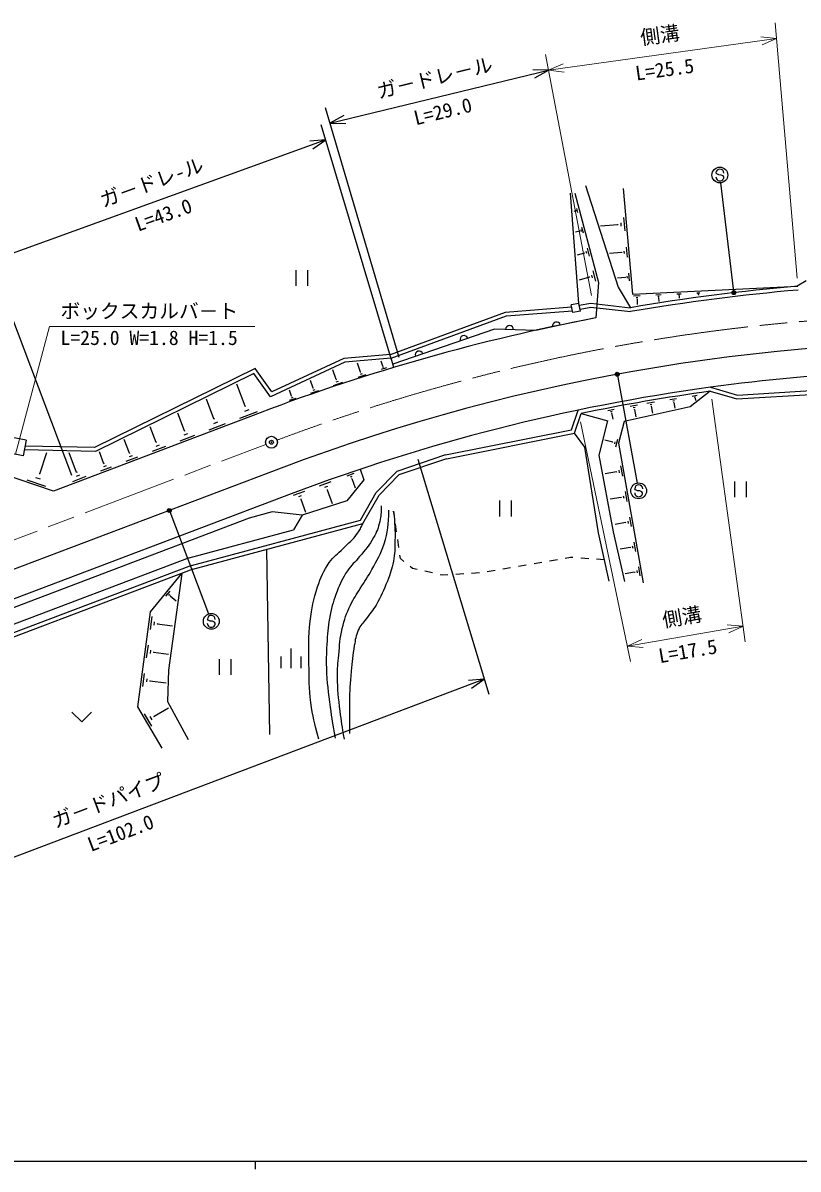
# Model space of a CAD drawing. Units: millimetres, scale not verified. Extents: x 0 to 700000, y -47500 to 447500.
# Drawn here: x 138572 to 236750, y 204000 to 349077 of the extents above; entities that cross this region are included whole.
import ezdxf
from ezdxf.enums import TextEntityAlignment as Align

# ---------------------------------------------------------------- set-up
doc = ezdxf.new("R2010")
doc.units = ezdxf.units.MM
doc.header["$LTSCALE"] = 1000
doc.header["$PDMODE"] = 32
doc.header["$PDSIZE"] = 500
doc.linetypes.add('CHAIN', pattern=[18.5, 12, -1.5, 3.5, -1.5])
for name, color, linetype, lineweight in [('M-STR-HTXT', 7, 'Continuous', 13), ('M-STR-STRC', 7, 'Continuous', 25), ('M-TTL-BAND', 7, 'Continuous', 25), ('S-TTL', 7, 'Continuous', 25)]:
    doc.layers.add(name, color=color, linetype=linetype, lineweight=lineweight)
doc.styles.add('@ＭＳ ゴシック', font='')
doc.styles.add('ＭＳ ゴシック', font='')
doc.styles.get('@ＭＳ ゴシック').set_extended_font_data('@MS Gothic')
doc.styles.get('ＭＳ ゴシック').set_extended_font_data('MS Gothic')

msp = doc.modelspace()

# ---------------------------------------------------------------- linework, layer by layer
at = {"layer": 'M-STR-HTXT'}
for p, q in [((236643, 316758), (233857, 349077)), ((205149, 343104), (234029, 347085)), ((234029, 347085), (232045, 347334)), ((232186, 346308), (234029, 347085)), ((210576, 314576), (204775, 345069)), ((206992, 343880), (205149, 343104)), ((205149, 343104), (207134, 342855)), ((141960, 310641), (137627, 294478)), ((141960, 310641), (167960, 310641)), ((230050, 270740), (225846, 301473)), ((215534, 268234), (209190, 298597)), ((229779, 272722), (227787, 272903)), ((229779, 272722), (215125, 270192)), ((227964, 271883), (229779, 272722)), ((216941, 271031), (215125, 270192)), ((215125, 270192), (217117, 270010))]:
    msp.add_line(p, q, dxfattribs=at)
at = {"layer": 'M-STR-STRC'}
for p, q in [((177460, 336392), (205149, 343104)), ((205149, 343104), (203150, 343152)), ((203394, 342146), (205149, 343104)), ((186238, 306724), (176893, 338310)), ((179216, 337350), (177460, 336392)), ((185275, 306438), (176349, 336179)), ((177460, 336392), (179460, 336344)), ((176923, 334264), (134506, 318901)), ((176923, 334264), (174931, 334093)), ((175283, 333119), (176923, 334264)), ((226451, 329967), (226351, 330085)), ((226696, 329828), (226451, 329967)), ((226996, 329825), (226696, 329828)), ((227242, 329713), (226996, 329825)), ((227347, 329577), (227242, 329713)), ((228595, 315080), (226964, 328833)), ((144777, 291778), (133798, 320772)), ((213867, 304460), (216381, 290840)), ((188593, 293860), (197579, 264117)), ((216167, 289997), (216068, 290115)), ((216412, 289857), (216167, 289997)), ((216713, 289855), (216412, 289857)), ((216958, 289743), (216713, 289855)), ((217064, 289607), (216958, 289743)), ((157169, 287221), (162073, 274268)), ((162032, 273473), (161933, 273591)), ((162277, 273334), (162032, 273473)), ((162578, 273332), (162277, 273334)), ((162823, 273220), (162578, 273332)), ((162929, 273084), (162823, 273220)), ((197000, 266032), (103538, 230642)), ((197000, 266032), (195010, 265831)), ((195377, 264863), (197000, 266032))]:
    msp.add_line(p, q, dxfattribs=at)
for centre, radius in [((226846, 329826), 1000), ((228612, 314931), 150), ((228612, 314931), 120), ((228612, 314931), 90), ((228612, 314931), 60), ((228612, 314931), 30), ((213840, 304607), 150), ((213840, 304607), 120), ((213840, 304607), 90), ((213840, 304607), 60), ((213840, 304607), 30), ((216563, 289856), 1000), ((157116, 287361), 150), ((157116, 287361), 120), ((157116, 287361), 90), ((157116, 287361), 60), ((157116, 287361), 30), ((162428, 273333), 1000)]:
    msp.add_circle(centre, radius, dxfattribs=at)
for centre, start, end in [((226847, 329581), 179.55488, 359.55488), ((226851, 330081), 359.55488, 179.55488), ((216568, 290111), 359.55488, 179.55488), ((216564, 289611), 179.55488, 359.55488), ((162429, 273087), 179.55488, 359.55488), ((162433, 273587), 359.55488, 179.55488)]:
    msp.add_arc(centre, 500, start, end, dxfattribs=at)
for p in [(228612, 314931), (213840, 304607), (157116, 287361)]:
    msp.add_point(p, dxfattribs=at)
at = {"layer": 'M-TTL-BAND', "color": 2, "linetype": 'CHAIN', "lineweight": 13}
msp.add_line((77233, 260855), (169351, 295736), dxfattribs=at)
at = {"layer": 'M-TTL-BAND'}
for p, q in [((40000, 205000), (579000, 205000)), ((168000, 205000), (168000, 204000))]:
    msp.add_line(p, q, dxfattribs=at)
at = {"layer": 'M-TTL-BAND', "color": 2, "linetype": 'CHAIN', "lineweight": 13}
msp.add_arc((258582, 62202), 250000, 87.99309, 110.56756, dxfattribs=at)
at = {"layer": 'S-TTL'}
for p, q in [((209813, 328496), (213979, 315638)), ((214614, 328102), (215793, 314760)), ((208995, 313581), (207923, 327549)), ((208488, 327543), (211463, 316222)), ((208561, 325275), (208348, 325219)), ((208565, 325259), (208557, 325290)), ((208701, 325246), (208669, 325369)), ((208874, 325093), (208744, 325587)), ((213928, 323533), (211740, 323340)), ((213933, 323481), (213923, 323585)), ((214362, 323362), (214326, 323778)), ((214834, 322775), (214687, 324439)), ((209102, 322728), (208551, 322583)), ((209108, 322705), (209096, 322751)), ((209310, 322684), (209262, 322868)), ((209566, 322457), (209373, 323192)), ((215129, 319428), (215016, 320709)), ((209695, 319938), (208772, 319696)), ((209703, 319907), (209686, 319969)), ((209977, 319879), (209911, 320128)), ((210325, 319570), (210062, 320568)), ((214432, 320012), (212863, 319874)), ((214436, 319972), (214429, 320052)), ((214767, 319880), (214738, 320201)), ((173134, 317791), (173134, 315791)), ((174634, 317791), (174634, 315791)), ((210343, 316883), (209015, 316534)), ((210354, 316842), (210333, 316923)), ((210707, 316806), (210623, 317128)), ((211155, 316408), (210817, 317695)), ((214882, 316872), (213864, 316782)), ((214885, 316842), (214879, 316901)), ((215127, 316775), (215106, 317010)), ((215393, 316444), (215310, 317382)), ((237782, 316420), (236619, 315752)), ((211463, 316222), (211117, 311727)), ((213979, 315638), (215532, 313034)), ((215793, 314760), (236729, 315762)), ((223909, 314898), (224319, 314918)), ((208995, 313581), (208014, 313385)), ((208210, 312405), (208014, 313385)), ((209190, 312600), (208995, 313581)), ((209044, 313336), (210496, 313625)), ((210496, 313625), (215532, 313034)), ((215914, 314516), (216745, 314556)), ((216236, 314323), (216444, 314333)), ((216324, 314119), (216376, 314122)), ((216350, 314120), (216383, 313417)), ((218721, 314650), (219404, 314683)), ((218985, 314492), (219156, 314500)), ((219057, 314324), (219100, 314326)), ((219079, 314325), (219102, 313836)), ((221384, 314778), (221926, 314803)), ((221594, 314652), (221729, 314658)), ((221651, 314519), (221685, 314520)), ((221668, 314519), (221682, 314234)), ((224068, 314803), (224170, 314808)), ((224111, 314703), (224137, 314704)), ((224124, 314704), (224128, 314609)), ((185109, 307122), (199708, 312486)), ((185218, 306629), (199816, 311993)), ((199708, 312486), (208063, 313142)), ((199816, 311993), (208161, 312648)), ((209190, 312600), (208210, 312405)), ((209142, 312845), (210517, 313119)), ((210517, 313119), (215545, 312529)), ((206634, 310833), (203517, 310161)), ((211117, 311727), (206634, 310833)), ((198287, 310326), (185439, 305892)), ((203517, 310161), (198287, 310326)), ((179357, 306130), (169949, 301739)), ((179226, 306621), (170113, 302367)), ((185109, 307122), (179226, 306621)), ((185218, 306629), (179357, 306130)), ((184152, 305647), (183940, 306277)), ((185563, 305480), (185218, 306629)), ((167973, 305343), (147646, 295315)), ((167814, 304707), (147757, 294813)), ((169949, 301739), (167814, 304707)), ((170113, 302367), (167973, 305343)), ((178251, 303933), (177841, 305149)), ((181321, 304872), (180934, 306021)), ((181530, 304664), (181280, 304580)), ((181352, 304882), (181290, 304861)), ((184607, 305422), (183927, 305192)), ((184294, 305506), (184124, 305448)), ((184173, 305654), (184131, 305640)), ((166706, 300559), (165646, 303360)), ((175332, 302855), (175005, 303825)), ((179033, 303545), (177863, 303150)), ((178496, 303689), (178203, 303591)), ((178287, 303945), (178214, 303920)), ((181990, 304540), (180989, 304203)), ((172572, 301836), (172324, 302573)), ((172598, 301845), (172546, 301827)), ((176000, 302523), (175000, 302187)), ((175541, 302647), (175291, 302563)), ((175363, 302865), (175301, 302844)), ((225606, 302449), (223067, 300475)), ((223327, 301844), (223972, 301944)), ((225606, 302449), (229004, 301476)), ((225642, 302959), (229059, 301980)), ((229004, 301476), (239102, 302090)), ((229059, 301980), (239027, 302586)), ((162774, 298959), (161823, 301474)), ((166776, 300586), (166636, 300533)), ((173133, 301558), (172294, 301275)), ((172748, 301662), (172538, 301591)), ((223067, 300475), (214733, 298633)), ((215463, 300555), (216431, 300738)), ((215872, 300382), (216114, 300427)), ((217612, 300962), (218554, 301107)), ((218002, 300781), (218237, 300817)), ((218127, 300559), (218185, 300568)), ((218156, 300564), (218293, 299675)), ((220516, 301410), (221364, 301541)), ((220867, 301247), (221079, 301280)), ((220979, 301047), (221032, 301056)), ((221005, 301051), (221121, 300300)), ((223594, 301720), (223755, 301745)), ((223679, 301569), (223719, 301575)), ((223699, 301572), (223745, 301278)), ((168636, 299742), (142450, 289827)), ((159028, 297435), (158180, 299677)), ((162839, 298983), (162710, 298935)), ((168258, 299860), (166006, 299008)), ((167200, 300103), (166638, 299890)), ((208038, 297579), (208884, 300065)), ((208419, 297146), (209265, 299634)), ((209265, 299634), (212647, 298695)), ((212663, 300024), (213455, 300174)), ((212998, 299882), (213195, 299920)), ((213109, 299699), (213159, 299708)), ((213134, 299703), (213282, 298920)), ((216008, 300157), (216069, 300168)), ((216039, 300163), (216218, 299217)), ((155459, 295982), (154709, 297965)), ((159087, 297457), (158970, 297412)), ((164190, 298321), (162136, 297543)), ((163226, 298543), (162712, 298348)), ((192090, 294386), (208038, 297579)), ((211567, 294369), (212647, 298695)), ((214733, 298633), (214022, 295887)), ((138985, 296254), (137020, 296630)), ((138985, 296254), (138609, 294290)), ((152059, 294598), (151403, 296333)), ((155512, 296002), (155407, 295962)), ((160315, 296854), (158448, 296148)), ((159438, 297056), (158972, 296880)), ((192220, 293902), (208419, 297146)), ((209735, 295390), (208419, 297146)), ((213270, 295993), (212293, 296246)), ((213278, 296023), (213262, 295962)), ((213546, 296052), (213482, 295808)), ((213885, 296355), (213632, 295378)), ((138609, 294290), (136644, 294666)), ((147757, 294813), (138749, 295023)), ((147646, 295315), (138844, 295521)), ((140699, 291999), (141611, 294717)), ((145371, 292186), (144435, 294658)), ((148820, 293279), (148252, 294779)), ((152107, 294616), (152012, 294580)), ((156623, 295457), (154935, 294819)), ((155830, 295640), (155408, 295480)), ((211466, 284537), (209735, 295390)), ((214022, 295887), (217123, 278216)), ((148862, 293295), (148777, 293263)), ((153105, 294126), (151587, 293552)), ((152392, 294290), (152013, 294147)), ((192090, 294386), (185927, 292298)), ((192220, 293902), (186201, 291863)), ((213376, 284677), (211567, 294369)), ((171291, 292728), (91545, 262532)), ((142450, 289827), (135713, 292088)), ((140773, 291974), (140625, 292024)), ((146561, 291650), (144834, 290997)), ((145425, 292207), (145317, 292166)), ((145750, 291836), (145318, 291673)), ((149754, 292858), (148398, 292345)), ((149117, 293005), (148778, 292876)), ((180504, 292031), (179586, 291699)), ((180243, 291677), (180014, 291594)), ((181287, 292581), (181738, 291236)), ((183309, 289626), (185927, 292298)), ((183711, 289322), (186201, 291863)), ((213737, 292252), (212300, 292000)), ((213730, 292292), (213744, 292211)), ((214033, 292471), (214090, 292147)), ((214272, 293014), (214500, 291717)), ((141488, 290414), (139114, 291210)), ((140797, 291306), (140203, 291505)), ((177568, 290969), (176089, 290433)), ((177147, 290398), (176777, 290264)), ((181738, 291236), (179578, 288578)), ((180240, 291417), (180183, 291396)), ((180211, 291406), (180639, 290224)), ((228683, 291038), (228683, 289038)), ((230183, 291038), (230183, 289038)), ((172531, 289455), (92712, 259232)), ((174220, 289757), (172798, 289242)), ((173816, 289208), (173460, 289080)), ((173811, 288804), (173722, 288772)), ((173767, 288788), (174360, 287149)), ((177142, 289978), (177050, 289945)), ((177096, 289961), (177720, 288238)), ((181310, 286144), (183309, 289626)), ((181640, 285715), (183711, 289322)), ((214327, 289017), (212952, 288776)), ((214320, 289057), (214333, 288978)), ((214613, 289229), (214668, 288916)), ((214844, 289755), (215065, 288500)), ((179578, 288578), (173942, 286750)), ((185621, 286644), (185529, 287292)), ((198915, 288606), (198915, 286606)), ((200415, 288606), (200415, 286606)), ((167220, 286375), (109911, 264674)), ((159928, 280406), (181310, 286144)), ((170158, 287188), (167220, 286375)), ((173942, 286750), (170158, 287188)), ((173942, 286750), (172825, 284903)), ((214908, 285824), (213594, 285593)), ((214902, 285862), (214915, 285786)), ((215185, 286029), (215238, 285726)), ((215409, 286538), (215622, 285323)), ((159621, 281359), (172825, 284903)), ((160082, 279930), (181640, 285715)), ((185899, 284663), (185760, 285653)), ((212835, 278403), (211466, 284537)), ((214797, 278378), (213376, 284677)), ((186178, 282683), (186038, 283673)), ((215966, 283361), (216172, 282187)), ((169426, 282437), (169816, 258994)), ((186375, 281278), (186317, 281692)), ((215482, 282671), (214229, 282451)), ((215476, 282708), (215489, 282635)), ((215750, 282870), (215802, 282576)), ((159621, 281359), (115957, 264825)), ((159928, 280406), (137039, 271739)), ((186825, 280910), (186375, 281278)), ((187926, 280010), (187599, 280277)), ((188490, 279884), (187926, 280010)), ((200347, 280117), (199362, 279947)), ((202318, 280455), (201333, 280286)), ((204290, 280793), (203304, 280624)), ((206261, 281131), (205275, 280962)), ((207940, 281419), (207246, 281300)), ((208236, 281399), (207940, 281419)), ((210231, 281264), (209233, 281332)), ((212227, 281130), (211229, 281197)), ((216517, 280225), (216716, 279091)), ((160082, 279930), (137401, 271341)), ((154723, 274543), (158694, 279404)), ((158694, 279404), (156998, 267166)), ((190443, 279450), (189466, 279667)), ((191731, 279164), (191419, 279233)), ((192410, 279209), (191731, 279164)), ((194405, 279341), (193408, 279275)), ((196401, 279472), (195403, 279406)), ((198376, 279778), (197390, 279609)), ((216049, 279559), (214856, 279349)), ((216043, 279594), (216056, 279523)), ((216308, 279750), (216358, 279467)), ((157171, 277144), (156648, 276504)), ((157135, 276774), (157004, 276614)), ((157246, 276583), (157213, 276543)), ((157229, 276563), (157998, 275935)), ((153125, 262494), (154723, 274543)), ((154893, 273924), (154679, 272307)), ((155217, 273264), (155163, 272860)), ((155601, 273059), (155588, 272958)), ((155594, 273009), (157520, 272753)), ((154416, 270327), (154203, 268720)), ((172543, 267384), (172543, 269884)), ((154738, 269671), (154684, 269270)), ((155119, 269467), (155106, 269367)), ((155113, 269417), (157022, 269164)), ((163421, 268549), (163421, 266549)), ((164921, 268549), (164921, 266549)), ((171293, 267384), (171293, 268884)), ((173793, 267384), (173793, 268884)), ((156998, 267166), (156875, 263171)), ((153940, 266740), (153723, 265100)), ((154268, 266071), (154214, 265661)), ((154658, 265863), (154644, 265760)), ((154651, 265811), (156699, 265540)), ((156875, 263171), (159518, 258376)), ((144773, 261848), (146023, 260598)), ((147273, 261848), (146023, 260598)), ((156198, 257269), (153125, 262494)), ((153918, 261639), (154853, 260050)), ((154666, 261277), (154900, 260879)), ((155151, 261361), (155209, 261262)), ((155180, 261312), (157018, 262393))]:
    msp.add_line(p, q, dxfattribs=at)
at = {"layer": 'S-TTL', "color": 3}
msp.add_circle((170052, 296002), 750, dxfattribs=at)
at = {"layer": 'S-TTL'}
for centre, radius, start, end in [((258582, 62202), 254500, 94.92586, 99.73869), ((258582, 62202), 254000, 94.92586, 99.75497), ((258582, 62202), 254000, 100.77001, 110.73945), ((200207, 310265), 500, 358.19488, 178.19488), ((206145, 310727), 500, 12.16097, 192.16097), ((194431, 308995), 500, 19.03884, 199.03884), ((258582, 62202), 246500, 87.80701, 110.73945), ((188759, 307038), 500, 19.03884, 199.03884), ((258582, 62202), 243000, 87.79251, 97.79059), ((258582, 62202), 243000, 97.79059, 110.73945), ((258582, 62202), 242500, 97.81544, 101.73395)]:
    msp.add_arc(centre, radius, start, end, dxfattribs=at)
for points, knots in [([(183948, 287943), (183944, 287053), (183935, 286725), (183766, 285969), (183582, 285141), (183397, 284685), (182987, 283943), (182422, 282919), (181952, 282439), (181221, 281527), (180635, 280797), (180185, 280484), (179662, 279708), (179033, 278775), (178771, 278186), (178363, 277137), (177923, 276002), (177721, 275342), (177480, 274149), (177225, 272887), (177173, 272161), (177090, 270876), (177004, 269539), (176970, 268786), (177012, 267447), (177075, 265491), (177222, 264399), (177480, 262459), (177683, 260931), (177767, 260417), (178103, 258563)], [0, 0, 0, 0, 1, 1, 1, 2, 2, 2, 3, 3, 3, 4, 4, 4, 5, 5, 5, 6, 6, 6, 7, 7, 7, 8, 8, 8, 9, 9, 9, 10, 10, 10, 10]), ([(179298, 258433), (178998, 260108), (178922, 260580), (178753, 261966), (178546, 263663), (178417, 264620), (178415, 266330), (178414, 267397), (178465, 267996), (178571, 269058), (178703, 270381), (178703, 271141), (179013, 272435), (179295, 273618), (179538, 274268), (180052, 275370), (180459, 276244), (180801, 276674), (181299, 277500), (181865, 278441), (182260, 278922), (182779, 279890), (183442, 281126), (183877, 281804), (184312, 283137), (184833, 284736), (184836, 285477), (184935, 287398)], [0, 0, 0, 0, 1, 1, 1, 2, 2, 2, 3, 3, 3, 4, 4, 4, 5, 5, 5, 6, 6, 6, 7, 7, 7, 8, 8, 8, 9, 9, 9, 9]), ([(185529, 287292), (185668, 285523), (185732, 284998), (185689, 283527), (185659, 282510), (185699, 281928), (185507, 280929), (185314, 279927), (185106, 279383), (184728, 278435), (184242, 277217), (183965, 276526), (183299, 275396), (182867, 274663), (182519, 274323), (182026, 273630), (181638, 273084), (181311, 272839), (181039, 272227), (180716, 271501), (180677, 271037), (180545, 270253), (180334, 268993), (180281, 268277), (180156, 267005), (179854, 263944), (179925, 262868), (179922, 259134)], [0, 0, 0, 0, 1, 1, 1, 2, 2, 2, 3, 3, 3, 4, 4, 4, 5, 5, 5, 6, 6, 6, 7, 7, 7, 8, 8, 8, 9, 9, 9, 9]), ([(176051, 258433), (175468, 260546), (175285, 261224), (175038, 263057), (174783, 264949), (174819, 266031), (174804, 267941), (174788, 270052), (174715, 271247), (174960, 273344), (175161, 275066), (175365, 276032), (175895, 277682), (176305, 278957), (176616, 279671), (177376, 280773), (177926, 281571), (178442, 281845), (179116, 282540), (179846, 283292), (180389, 283610), (180961, 284488), (181260, 284947), (181378, 285138), (181640, 285715)], [0, 0, 0, 0, 1, 1, 1, 2, 2, 2, 3, 3, 3, 4, 4, 4, 5, 5, 5, 6, 6, 6, 7, 7, 7, 8, 8, 8, 8])]:
    msp.add_open_spline(points, degree=3, knots=knots, dxfattribs=at)
at = {"layer": 'S-TTL', "color": 3}
msp.add_point((170052, 296002), dxfattribs=at)

# ---------------------------------------------------------------- texts
at = {"layer": 'M-STR-HTXT', "style": 'ＭＳ ゴシック'}
for rotation, p in [(7.848, (219453, 346085)), (9.796, (222282, 272442))]:
    msp.add_text('側溝', height=1833, rotation=rotation, dxfattribs=at).set_placement(p, align=Align.BOTTOM_CENTER)
at = {"layer": 'M-STR-HTXT', "style": '@ＭＳ ゴシック'}
for s, rotation, p in [('L=25.5', 7.848, (219726, 344104)), ('L=17.5', 9.796, (222622, 270472))]:
    msp.add_text(s, height=1833, rotation=rotation, dxfattribs=at).set_placement(p, align=Align.TOP_CENTER)
at = {"layer": 'M-STR-HTXT', "style": 'ＭＳ ゴシック'}
msp.add_text('ボックスカルバ－ト', height=1833, dxfattribs=at).set_placement((143335, 311141), align=Align.BOTTOM_LEFT)
msp.add_text('L=25.0 W=1.8 H=1.5', height=1833, dxfattribs=at).set_placement((143335, 310141), align=Align.TOP_LEFT)
at = {"layer": 'M-STR-STRC', "style": 'ＭＳ ゴシック'}
for s, rotation, p in [('ガ－ドレ－ル', 13.626, (191069, 340720)), ('ガ－ドレ-ル', 19.909, (155374, 327523)), ('ガ－ドパイプ', 20.739, (149915, 249272))]:
    msp.add_text(s, height=1833, rotation=rotation, dxfattribs=at).set_placement(p, align=Align.BOTTOM_CENTER)
at = {"layer": 'M-STR-STRC', "style": '@ＭＳ ゴシック'}
for s, rotation, p in [('L=29.0', 13.626, (191540, 338776)), ('L=43.0', 19.909, (156055, 325642)), ('L=102.0', 20.739, (150623, 247401))]:
    msp.add_text(s, height=1833, rotation=rotation, dxfattribs=at).set_placement(p, align=Align.TOP_CENTER)

doc.saveas('drawing.dxf')
